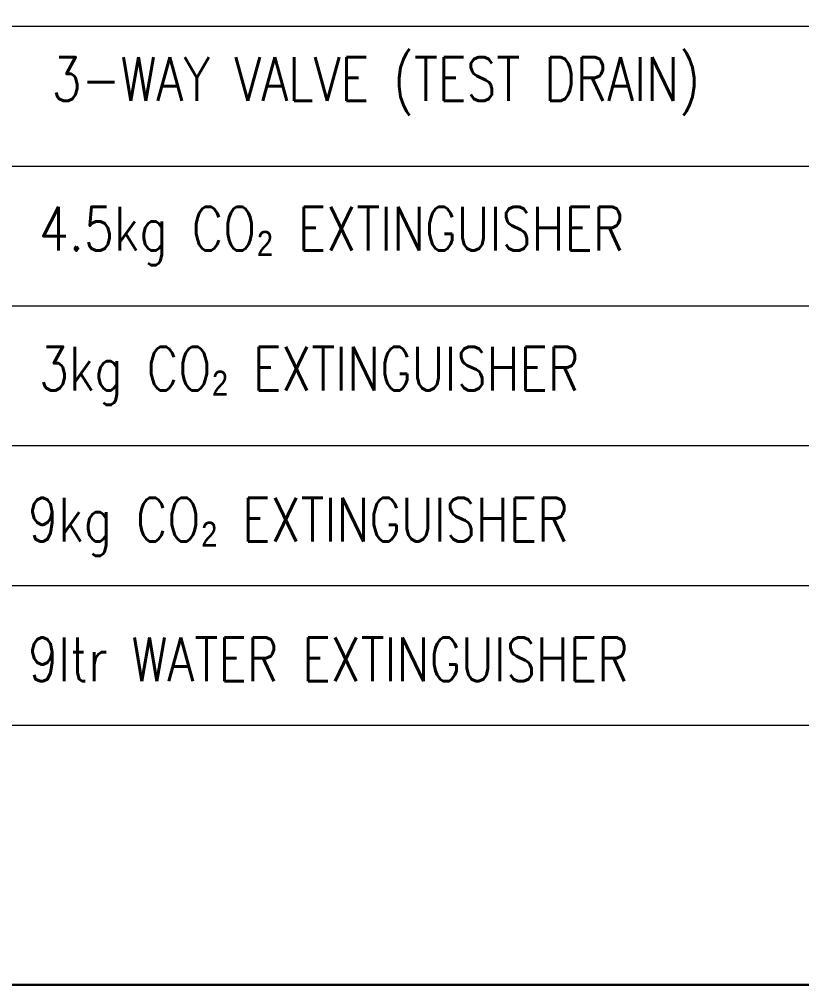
# Model space of a CAD drawing. Header units: millimetres. Extents: x -194958 to 83200, y -72620 to 64568.
# Drawn here: x -191151 to -185778, y -42283 to -35656 of the extents above; entities that cross this region are included whole.
import ezdxf
from ezdxf.enums import TextEntityAlignment as Align

# ---------------------------------------------------------------- set-up
doc = ezdxf.new("R2010")
doc.units = ezdxf.units.MM
doc.header["$LTSCALE"] = 200
doc.layers.add('_GD-M-FP-UprSpr', color=150, linetype='Continuous', lineweight=30)
doc.layers.add('_GD-P-LegendText&Table', color=7, linetype='Continuous', lineweight=15)
doc.styles.add('0177-OB-P-FF-B1-103$0$RINB-Romans', font='romans.shx', dxfattribs={"width": 0.8, "height": 2})
doc.styles.add('RINB-Romans', font='romans.shx', dxfattribs={"width": 0.8, "height": 2})

msp = doc.modelspace()

# ---------------------------------------------------------------- linework, layer by layer
at = {"layer": '_GD-M-FP-UprSpr'}
msp.add_lwpolyline([(-194958.2, -15275.2), (-179970.8, -15275.2), (-179970.8, -42282.8), (-194958.2, -42282.8)], close=True, dxfattribs=at)
at = {"layer": '_GD-P-LegendText&Table'}
for p, q in [((-193516.5, -35704), (-181684.2, -35704)), ((-193516.5, -36663.5), (-181684.2, -36663.5)), ((-193516.5, -37623), (-181684.2, -37623)), ((-193516.5, -38582.5), (-181684.2, -38582.5)), ((-193516.5, -39542), (-181684.2, -39542)), ((-193516.5, -40501.6), (-181684.2, -40501.6))]:
    msp.add_line(p, q, dxfattribs=at)

# ---------------------------------------------------------------- texts
at = {"layer": '_GD-P-LegendText&Table', "style": '0177-OB-P-FF-B1-103$0$RINB-Romans', "width": 0.8}
for s, p in [('4.5kg CO₂ EXTINGUISHER', (-191016.2, -37093.6, 0)), ('3kg CO₂ EXTINGUISHER', (-191016.2, -38053.1, 0)), ('9kg CO₂ EXTINGUISHER', (-191090.4, -39089.6, 0)), ('9ltr WATER EXTINGUISHER', (-191090.4, -40049.1, 0))]:
    msp.add_text(s, height=300, dxfattribs=at).set_placement(p, align=Align.MIDDLE_LEFT)
at = {"layer": '_GD-P-LegendText&Table', "insert": (-190929.7, -35915.9, 0), "char_height": 300, "attachment_point": 1, "style": 'RINB-Romans'}
msp.add_mtext('3-WAY VALVE (TEST DRAIN)', dxfattribs=at)

doc.saveas('drawing.dxf')
